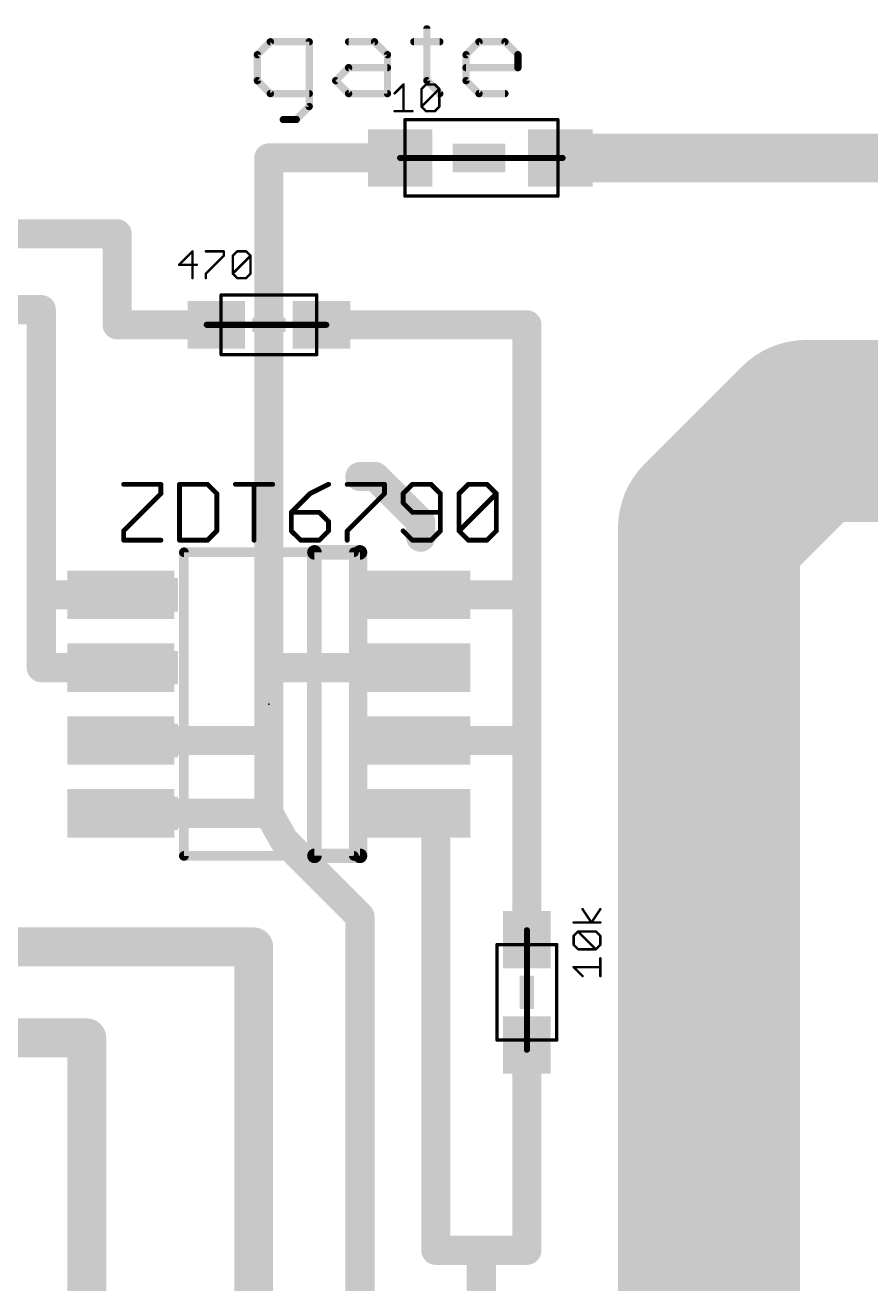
# Model space of a CAD drawing. Extents: x 0 to 165, y -10 to 137.
# Drawn here: x 119.36 to 137.05, y 19.62 to 45.96 of the extents above; entities that cross this region are included whole.
import ezdxf

# ---------------------------------------------------------------- set-up
doc = ezdxf.new("R2010")
doc.units = 0
for name, color, linetype in [('1', 14, 'CONTINUOUS'), ('16', 174, 'CONTINUOUS'), ('21', 251, 'CONTINUOUS'), ('23', 178, 'CONTINUOUS'), ('27', 251, 'CONTINUOUS'), ('48', 251, 'CONTINUOUS'), ('51', 251, 'CONTINUOUS')]:
    doc.layers.add(name, color=color, linetype=linetype)

# ---------------------------------------------------------------- blocks, each defined once
blk = doc.blocks.new('RECT')
blk.add_solid([(-0.5, -0.5), (0.5, -0.5), (-0.5, 0.5), (0.5, 0.5)])

msp = doc.modelspace()

# ---------------------------------------------------------------- linework, layer by layer
at = {"layer": '1'}
for points, const_width in [([(127.7642, 45.882), (127.7642, 44.7974)], 0.1524), ([(124.4899, 45.6109), (124.2187, 45.3397)], 0.1524), ([(125.3034, 45.6109), (124.4899, 45.6109)], 0.1524), ([(125.3034, 44.255), (125.3034, 45.6109)], 0.1524), ([(126.127, 45.6109), (126.6694, 45.6109)], 0.1524), ([(126.6694, 45.6109), (126.9405, 45.3397)], 0.1524), ([(127.493, 45.6109), (128.0353, 45.6109)], 0.1524), ([(128.5845, 45.3397), (128.8556, 45.6109)], 0.1524), ([(128.8556, 45.6109), (129.3979, 45.6109)], 0.1524), ([(129.3979, 45.6109), (129.6691, 45.3397)], 0.1524), ([(124.2187, 45.3397), (124.2187, 44.7974)], 0.1524), ([(126.9405, 45.3397), (126.9405, 44.5262)], 0.1524), ([(128.5845, 44.7974), (128.5845, 45.3397)], 0.1524), ([(129.6691, 45.3397), (129.6691, 45.0685)], 0.1524), ([(125.8559, 44.7974), (126.127, 45.0685)], 0.1524), ([(126.127, 45.0685), (126.9405, 45.0685)], 0.1524), ([(129.6691, 45.0685), (128.5845, 45.0685)], 0.1524), ([(124.2187, 44.7974), (124.4899, 44.5262)], 0.1524), ([(126.127, 44.5262), (125.8559, 44.7974)], 0.1524), ([(127.7642, 44.7974), (128.0353, 44.5262)], 0.1524), ([(128.8556, 44.5262), (128.5845, 44.7974)], 0.1524), ([(124.4899, 44.5262), (125.3034, 44.5262)], 0.1524), ([(126.9405, 44.5262), (126.127, 44.5262)], 0.1524), ([(129.3979, 44.5262), (128.8556, 44.5262)], 0.1524), ([(125.0322, 43.9839), (125.3034, 44.255)], 0.1524), ([(124.761, 43.9839), (125.0322, 43.9839)], 0.1524), ([(124.46, 43.18), (127.205, 43.18)], 0.6096), ([(124.46, 32.512), (124.46, 43.18)], 0.6096), ([(130.555, 43.18), (139.7, 43.18)], 1.016), ([(111.125, 41.5925), (121.285, 41.5925)], 0.6096), ([(121.285, 41.5925), (121.285, 39.6875)], 0.6096), ([(103.8225, 40.005), (119.6975, 40.005)], 0.6096), ([(119.6975, 40.005), (119.6975, 34.036)], 0.6096), ([(121.285, 39.6875), (123.36, 39.6875)], 0.6096), ([(129.8575, 39.6875), (125.56, 39.6875)], 0.6096), ([(129.8575, 34.036), (129.8575, 39.6875)], 0.6096), ([(126.6825, 36.5125), (126.365, 36.5125)], 0.6096), ([(127.635, 35.56), (126.6825, 36.5125)], 0.6096), ([(127.635, 35.2425), (127.635, 35.56)], 0.6096), ([(119.6975, 34.036), (121.3612, 34.036)], 0.6096), ([(119.6975, 34.036), (119.6975, 32.512)], 0.6096), ([(129.8575, 34.036), (127.5588, 34.036)], 0.6096), ([(129.8575, 30.988), (129.8575, 34.036)], 0.6096), ([(119.6975, 32.512), (121.3612, 32.512)], 0.6096), ([(124.46, 32.512), (127.5588, 32.512)], 0.6096), ([(124.46, 30.988), (124.46, 32.512)], 0.6096), ([(124.46, 30.988), (121.3612, 30.988)], 0.6096), ([(124.46, 29.464), (124.46, 30.988)], 0.6096), ([(129.8575, 30.988), (127.5588, 30.988)], 0.6096), ([(129.8575, 26.8175), (129.8575, 30.988)], 0.6096), ([(124.46, 29.464), (121.3612, 29.464)], 0.6096), ([(124.7775, 28.8925), (124.46, 29.464)], 0.6096), ([(127.9525, 29.464), (127.5588, 29.464)], 0.6096), ([(127.9525, 20.32), (127.9525, 29.464)], 0.6096), ([(126.365, 27.305), (124.7775, 28.8925)], 0.6096), ([(126.365, 17.145), (126.365, 27.305)], 0.6096), ([(124.1425, 26.67), (118.11, 26.67)], 0.8128), ([(124.1425, 9.6375), (124.1425, 26.67)], 0.8128), ([(120.65, 24.765), (116.205, 24.765)], 0.8128), ([(120.65, 9.6375), (120.65, 24.765)], 0.8128), ([(129.8575, 20.32), (129.8575, 24.6175)], 0.6096), ([(128.905, 20.32), (127.9525, 20.32)], 0.6096), ([(128.905, 13.6525), (128.905, 20.32)], 0.6096), ([(128.905, 20.32), (129.8575, 20.32)], 0.6096)]:
    msp.add_lwpolyline(points, dxfattribs=dict(at, const_width=const_width))
for points, const_width in [([(127.8023, 45.882, 1), (127.7261, 45.882)], 0.0762), ([(124.4899, 45.649, 1), (124.4899, 45.5728)], 0.0762), ([(124.5168, 45.5839, 1), (124.4629, 45.6378)], 0.0762), ([(125.3415, 45.6109, 1), (125.2653, 45.6109)], 0.0762), ([(125.3034, 45.5728, 1), (125.3034, 45.649)], 0.0762), ([(126.127, 45.649, 1), (126.127, 45.5728)], 0.0762), ([(126.6963, 45.6378, 1), (126.6424, 45.5839)], 0.0762), ([(126.6694, 45.5728, 1), (126.6694, 45.649)], 0.0762), ([(127.493, 45.649, 1), (127.493, 45.5728)], 0.0762), ([(128.0353, 45.5728, 1), (128.0353, 45.649)], 0.0762), ([(128.8556, 45.649, 1), (128.8556, 45.5728)], 0.0762), ([(128.8826, 45.5839, 1), (128.8287, 45.6378)], 0.0762), ([(129.4249, 45.6378, 1), (129.371, 45.5839)], 0.0762), ([(129.3979, 45.5728, 1), (129.3979, 45.649)], 0.0762), ([(124.2568, 45.3397, 1), (124.1806, 45.3397)], 0.0762), ([(124.1918, 45.3666, 1), (124.2456, 45.3128)], 0.0762), ([(126.9786, 45.3397, 1), (126.9024, 45.3397)], 0.0762), ([(126.9136, 45.3128, 1), (126.9675, 45.3666)], 0.0762), ([(128.6225, 45.3397, 1), (128.5464, 45.3397)], 0.0762), ([(128.5575, 45.3666, 1), (128.6114, 45.3128)], 0.0762), ([(129.7072, 45.3397, 1), (129.631, 45.3397)], 0.0762), ([(129.6422, 45.3128, 1), (129.6961, 45.3666)], 0.0762), ([(126.127, 45.1066, 1), (126.127, 45.0304)], 0.0762), ([(126.154, 45.0416, 1), (126.1001, 45.0955)], 0.0762), ([(126.9405, 45.0304, 1), (126.9405, 45.1066)], 0.0762), ([(128.5845, 45.1066, 1), (128.5845, 45.0304)], 0.0762), ([(129.631, 45.0685, 1), (129.7072, 45.0685)], 0.0762), ([(129.6691, 45.0304, 1), (129.6691, 45.1066)], 0.0762), ([(124.2456, 44.8243, 1), (124.1918, 44.7704)], 0.0762), ([(124.1806, 44.7974, 1), (124.2568, 44.7974)], 0.0762), ([(125.8828, 44.8243, 1), (125.8289, 44.7704)], 0.0762), ([(125.8289, 44.8243, 1), (125.8828, 44.7704)], 0.0762), ([(127.7911, 44.8243, 1), (127.7372, 44.7704)], 0.0762), ([(127.7261, 44.7974, 1), (127.8023, 44.7974)], 0.0762), ([(128.6114, 44.8243, 1), (128.5575, 44.7704)], 0.0762), ([(128.5464, 44.7974, 1), (128.6225, 44.7974)], 0.0762), ([(124.4899, 44.5643, 1), (124.4899, 44.4881)], 0.0762), ([(124.4629, 44.4993, 1), (124.5168, 44.5531)], 0.0762), ([(125.3034, 44.4881, 1), (125.3034, 44.5643)], 0.0762), ([(126.127, 44.5643, 1), (126.127, 44.4881)], 0.0762), ([(126.1001, 44.4993, 1), (126.154, 44.5531)], 0.0762), ([(126.9024, 44.5262, 1), (126.9786, 44.5262)], 0.0762), ([(126.9405, 44.4881, 1), (126.9405, 44.5643)], 0.0762), ([(128.0084, 44.4993, 1), (128.0623, 44.5531)], 0.0762), ([(128.8556, 44.5643, 1), (128.8556, 44.4881)], 0.0762), ([(128.8287, 44.4993, 1), (128.8826, 44.5531)], 0.0762), ([(129.3979, 44.4881, 1), (129.3979, 44.5643)], 0.0762), ([(125.2653, 44.255, 1), (125.3415, 44.255)], 0.0762), ([(125.3303, 44.2281, 1), (125.2764, 44.282)], 0.0762), ([(124.761, 44.022, 1), (124.761, 43.9458)], 0.0762), ([(125.0053, 44.0108, 1), (125.0591, 43.9569)], 0.0762), ([(125.0322, 43.9458, 1), (125.0322, 44.022)], 0.0762), ([(124.46, 43.3324, 1), (124.46, 43.0276)], 0.3048), ([(124.6124, 43.18, 1), (124.3076, 43.18)], 0.3048), ([(127.205, 43.0276, 1), (127.205, 43.3324)], 0.3048), ([(130.555, 43.434, 1), (130.555, 42.926)], 0.508), ([(121.4374, 41.5925, 1), (121.1326, 41.5925)], 0.3048), ([(121.285, 41.4401, 1), (121.285, 41.7449)], 0.3048), ([(119.8499, 40.005, 1), (119.5451, 40.005)], 0.3048), ([(119.6975, 39.8526, 1), (119.6975, 40.1574)], 0.3048), ([(121.285, 39.8399, 1), (121.285, 39.5351)], 0.3048), ([(121.1326, 39.6875, 1), (121.4374, 39.6875)], 0.3048), ([(123.36, 39.5351, 1), (123.36, 39.8399)], 0.3048), ([(125.56, 39.8399, 1), (125.56, 39.5351)], 0.3048), ([(130.0099, 39.6875, 1), (129.7051, 39.6875)], 0.3048), ([(129.8575, 39.5351, 1), (129.8575, 39.8399)], 0.3048), ([(126.365, 36.6649, 1), (126.365, 36.3601)], 0.3048), ([(126.7903, 36.6203, 1), (126.5747, 36.4047)], 0.3048), ([(126.6825, 36.3601, 1), (126.6825, 36.6649)], 0.3048), ([(127.7874, 35.56, 1), (127.4826, 35.56)], 0.3048), ([(127.5272, 35.4522, 1), (127.7428, 35.6678)], 0.3048), ([(127.4826, 35.2425, 1), (127.7874, 35.2425)], 0.3048), ([(119.6975, 34.1884, 1), (119.6975, 33.8836)], 0.3048), ([(119.8499, 34.036, 1), (119.5451, 34.036)], 0.3048), ([(121.3612, 33.8836, 1), (121.3612, 34.1884)], 0.3048), ([(127.5588, 34.1884, 1), (127.5588, 33.8836)], 0.3048), ([(130.0099, 34.036, 1), (129.7051, 34.036)], 0.3048), ([(129.8575, 33.8836, 1), (129.8575, 34.1884)], 0.3048), ([(119.5451, 34.036, 1), (119.8499, 34.036)], 0.3048), ([(129.7051, 34.036, 1), (130.0099, 34.036)], 0.3048), ([(119.6975, 32.6644, 1), (119.6975, 32.3596)], 0.3048), ([(119.5451, 32.512, 1), (119.8499, 32.512)], 0.3048), ([(121.3612, 32.3596, 1), (121.3612, 32.6644)], 0.3048), ([(124.46, 32.6644, 1), (124.46, 32.3596)], 0.3048), ([(124.6124, 32.512, 1), (124.3076, 32.512)], 0.3048), ([(124.3076, 32.512, 1), (124.6124, 32.512)], 0.3048), ([(127.5588, 32.3596, 1), (127.5588, 32.6644)], 0.3048), ([(121.3612, 31.1404, 1), (121.3612, 30.8356)], 0.3048), ([(124.6124, 30.988, 1), (124.3076, 30.988)], 0.3048), ([(124.3076, 30.988, 1), (124.6124, 30.988)], 0.3048), ([(124.46, 30.8356, 1), (124.46, 31.1404)], 0.3048), ([(127.5588, 31.1404, 1), (127.5588, 30.8356)], 0.3048), ([(130.0099, 30.988, 1), (129.7051, 30.988)], 0.3048), ([(129.7051, 30.988, 1), (130.0099, 30.988)], 0.3048), ([(129.8575, 30.8356, 1), (129.8575, 31.1404)], 0.3048), ([(121.3612, 29.6164, 1), (121.3612, 29.3116)], 0.3048), ([(124.5932, 29.538, 1), (124.3268, 29.39)], 0.3048), ([(124.46, 29.3116, 1), (124.46, 29.6164)], 0.3048), ([(127.5588, 29.6164, 1), (127.5588, 29.3116)], 0.3048), ([(128.1049, 29.464, 1), (127.8001, 29.464)], 0.3048), ([(127.9525, 29.3116, 1), (127.9525, 29.6164)], 0.3048), ([(124.3076, 29.464, 1), (124.6124, 29.464)], 0.3048), ([(124.8853, 29.0003, 1), (124.6697, 28.7847)], 0.3048), ([(124.6443, 28.8185, 1), (124.9107, 28.9665)], 0.3048), ([(126.5174, 27.305, 1), (126.2126, 27.305)], 0.3048), ([(126.2572, 27.1972, 1), (126.4728, 27.4128)], 0.3048), ([(124.3457, 26.67, 1), (123.9393, 26.67)], 0.4064), ([(124.1425, 26.4668, 1), (124.1425, 26.8732)], 0.4064), ([(129.7051, 26.8175, 1), (130.0099, 26.8175)], 0.3048), ([(120.8532, 24.765, 1), (120.4468, 24.765)], 0.4064), ([(120.65, 24.5618, 1), (120.65, 24.9682)], 0.4064), ([(130.0099, 24.6175, 1), (129.7051, 24.6175)], 0.3048), ([(127.9525, 20.4724, 1), (127.9525, 20.1676)], 0.3048), ([(129.0574, 20.32, 1), (128.7526, 20.32)], 0.3048), ([(128.905, 20.4724, 1), (128.905, 20.1676)], 0.3048), ([(128.905, 20.1676, 1), (128.905, 20.4724)], 0.3048), ([(129.8575, 20.1676, 1), (129.8575, 20.4724)], 0.3048), ([(127.8001, 20.32, 1), (128.1049, 20.32)], 0.3048), ([(129.7051, 20.32, 1), (130.0099, 20.32)], 0.3048)]:
    msp.add_lwpolyline(points, format="xyb", dxfattribs=dict(at, const_width=const_width))
at = {"layer": '16', "const_width": 3.81}
for points in [[(133.6675, 35.4321), (135.7004, 37.465)], [(135.7004, 37.465), (139.7, 37.465)], [(133.6675, 14.605), (133.6675, 35.4321)]]:
    msp.add_lwpolyline(points, dxfattribs=at)
at = {"layer": '16', "const_width": 1.905}
for points in [[(135.7004, 38.4175, 1), (135.7004, 36.5125)], [(136.3739, 36.7915, 1), (135.0269, 38.1385)], [(134.62, 35.4321, 1), (132.715, 35.4321)], [(132.994, 36.1056, 1), (134.341, 34.7586)]]:
    msp.add_lwpolyline(points, format="xyb", dxfattribs=at)
at = {"layer": '21'}
for points, const_width in [([(127.305, 43.98), (130.505, 43.98)], 0.07), ([(130.505, 42.38), (127.305, 42.38)], 0.07), ([(123.46, 40.3125), (125.46, 40.3125)], 0.07), ([(123.16, 39.6875), (125.66, 39.6875)], 0.127), ([(125.46, 39.0625), (123.46, 39.0625)], 0.07), ([(122.682, 28.573), (122.682, 34.927)], 0.2032), ([(122.682, 34.927), (126.238, 34.927)], 0.2032), ([(126.238, 34.927), (126.238, 28.573)], 0.2032), ([(126.238, 28.573), (122.682, 28.573)], 0.2032), ([(129.8575, 27.0175), (129.8575, 24.5175)], 0.127), ([(129.2325, 24.7175), (129.2325, 26.7175)], 0.07), ([(130.4825, 26.7175), (130.4825, 24.7175)], 0.07)]:
    msp.add_lwpolyline(points, dxfattribs=dict(at, const_width=const_width))
for points, const_width in [([(127.305, 43.9975, 1), (127.305, 43.9625)], 0.035), ([(130.505, 43.9625, 1), (130.505, 43.9975)], 0.035), ([(127.305, 42.3975, 1), (127.305, 42.3625)], 0.035), ([(130.505, 42.3625, 1), (130.505, 42.3975)], 0.035), ([(123.46, 40.33, 1), (123.46, 40.295)], 0.035), ([(125.46, 40.295, 1), (125.46, 40.33)], 0.035), ([(123.16, 39.7193, 1), (123.16, 39.6557)], 0.0635), ([(125.66, 39.6557, 1), (125.66, 39.7193)], 0.0635), ([(123.46, 39.08, 1), (123.46, 39.045)], 0.035), ([(125.46, 39.045, 1), (125.46, 39.08)], 0.035), ([(122.7328, 34.927, 1), (122.6312, 34.927)], 0.1016), ([(122.682, 34.9778, 1), (122.682, 34.8762)], 0.1016), ([(126.2888, 34.927, 1), (126.1872, 34.927)], 0.1016), ([(126.238, 34.8762, 1), (126.238, 34.9778)], 0.1016), ([(122.682, 28.6238, 1), (122.682, 28.5222)], 0.1016), ([(122.6312, 28.573, 1), (122.7328, 28.573)], 0.1016), ([(126.1872, 28.573, 1), (126.2888, 28.573)], 0.1016), ([(126.238, 28.5222, 1), (126.238, 28.6238)], 0.1016), ([(129.8893, 27.0175, 1), (129.8258, 27.0175)], 0.0635), ([(129.25, 26.7175, 1), (129.215, 26.7175)], 0.035), ([(130.5, 26.7175, 1), (130.465, 26.7175)], 0.035), ([(129.215, 24.7175, 1), (129.25, 24.7175)], 0.035), ([(129.8258, 24.5175, 1), (129.8893, 24.5175)], 0.0635), ([(130.465, 24.7175, 1), (130.5, 24.7175)], 0.035)]:
    msp.add_lwpolyline(points, format="xyb", dxfattribs=dict(at, const_width=const_width))
at = {"layer": '23'}
for p in [(128.905, 43.18), (124.46, 39.6875), (124.46, 31.75), (129.8575, 25.7175)]:
    msp.add_point(p, dxfattribs=at)
at = {"layer": '27'}
for points, const_width in [([(127.0904, 44.5308), (127.2768, 44.7172)], 0.0508), ([(127.2768, 44.7172), (127.2768, 44.1579)], 0.0508), ([(127.6517, 44.624), (127.7449, 44.7172)], 0.0508), ([(127.6517, 44.2511), (127.6517, 44.624)], 0.0508), ([(127.6517, 44.2511), (128.0246, 44.624)], 0.0508), ([(127.7449, 44.7172), (127.9313, 44.7172)], 0.0508), ([(127.9313, 44.7172), (128.0246, 44.624)], 0.0508), ([(128.0246, 44.624), (128.0246, 44.2511)], 0.0508), ([(127.7449, 44.1579), (127.6517, 44.2511)], 0.0508), ([(128.0246, 44.2511), (127.9313, 44.1579)], 0.0508), ([(127.0904, 44.1579), (127.4633, 44.1579)], 0.0508), ([(127.9313, 44.1579), (127.7449, 44.1579)], 0.0508), ([(122.86, 41.2247), (122.5804, 40.945)], 0.0508), ([(122.86, 40.6654), (122.86, 41.2247)], 0.0508), ([(123.1417, 41.2247), (123.5146, 41.2247)], 0.0508), ([(123.5146, 41.1315), (123.1417, 40.7586)], 0.0508), ([(123.5146, 41.2247), (123.5146, 41.1315)], 0.0508), ([(123.703, 41.1315), (123.7962, 41.2247)], 0.0508), ([(123.703, 40.7586), (123.703, 41.1315)], 0.0508), ([(123.703, 40.7586), (124.0759, 41.1315)], 0.0508), ([(123.7962, 41.2247), (123.9827, 41.2247)], 0.0508), ([(123.9827, 41.2247), (124.0759, 41.1315)], 0.0508), ([(124.0759, 41.1315), (124.0759, 40.7586)], 0.0508), ([(122.5804, 40.945), (122.9533, 40.945)], 0.0508), ([(123.1417, 40.7586), (123.1417, 40.6654)], 0.0508), ([(123.7962, 40.6654), (123.703, 40.7586)], 0.0508), ([(123.9827, 40.6654), (123.7962, 40.6654)], 0.0508), ([(124.0759, 40.7586), (123.9827, 40.6654)], 0.0508), ([(121.4208, 36.3494), (122.2004, 36.3494)], 0.1016), ([(122.2004, 36.3494), (122.2004, 36.1545)], 0.1016), ([(122.5902, 36.3494), (122.5902, 35.18)], 0.1016), ([(123.1749, 36.3494), (122.5902, 36.3494)], 0.1016), ([(123.3698, 36.1545), (123.1749, 36.3494)], 0.1016), ([(123.7596, 36.3494), (124.5392, 36.3494)], 0.1016), ([(124.1494, 35.18), (124.1494, 36.3494)], 0.1016), ([(125.7086, 36.3494), (125.3188, 36.1545)], 0.1016), ([(126.0984, 36.3494), (126.878, 36.3494)], 0.1016), ([(126.878, 36.3494), (126.878, 36.1545)], 0.1016), ([(127.4627, 36.3494), (127.2678, 36.1545)], 0.1016), ([(127.8525, 36.3494), (127.4627, 36.3494)], 0.1016), ([(128.0474, 36.1545), (127.8525, 36.3494)], 0.1016), ([(128.4372, 36.1545), (128.6321, 36.3494)], 0.1016), ([(128.6321, 36.3494), (129.0219, 36.3494)], 0.1016), ([(129.0219, 36.3494), (129.2168, 36.1545)], 0.1016), ([(122.2004, 36.1545), (121.4208, 35.3749)], 0.1016), ([(123.3698, 35.3749), (123.3698, 36.1545)], 0.1016), ([(125.3188, 36.1545), (124.929, 35.7647)], 0.1016), ([(126.878, 36.1545), (126.0984, 35.3749)], 0.1016), ([(127.2678, 36.1545), (127.2678, 35.9596)], 0.1016), ([(128.0474, 35.3749), (128.0474, 36.1545)], 0.1016), ([(128.4372, 35.3749), (128.4372, 36.1545)], 0.1016), ([(128.4372, 35.3749), (129.2168, 36.1545)], 0.1016), ([(129.2168, 36.1545), (129.2168, 35.3749)], 0.1016), ([(127.2678, 35.9596), (127.4627, 35.7647)], 0.1016), ([(124.929, 35.7647), (124.929, 35.3749)], 0.1016), ([(125.5137, 35.7647), (124.929, 35.7647)], 0.1016), ([(125.7086, 35.5698), (125.5137, 35.7647)], 0.1016), ([(125.7086, 35.3749), (125.7086, 35.5698)], 0.1016), ([(127.4627, 35.7647), (128.0474, 35.7647)], 0.1016), ([(121.4208, 35.3749), (121.4208, 35.18)], 0.1016), ([(123.1749, 35.18), (123.3698, 35.3749)], 0.1016), ([(124.929, 35.3749), (125.1239, 35.18)], 0.1016), ([(125.5137, 35.18), (125.7086, 35.3749)], 0.1016), ([(126.0984, 35.3749), (126.0984, 35.18)], 0.1016), ([(127.2678, 35.3749), (127.4627, 35.18)], 0.1016), ([(127.8525, 35.18), (128.0474, 35.3749)], 0.1016), ([(128.6321, 35.18), (128.4372, 35.3749)], 0.1016), ([(129.2168, 35.3749), (129.0219, 35.18)], 0.1016), ([(121.4208, 35.18), (122.2004, 35.18)], 0.1016), ([(122.5902, 35.18), (123.1749, 35.18)], 0.1016), ([(125.1239, 35.18), (125.5137, 35.18)], 0.1016), ([(127.4627, 35.18), (127.8525, 35.18)], 0.1016), ([(129.0219, 35.18), (128.6321, 35.18)], 0.1016), ([(131.2078, 27.1801), (131.0214, 27.4598)], 0.0508), ([(131.3942, 27.4598), (131.2078, 27.1801)], 0.0508), ([(131.3942, 27.1801), (130.8349, 27.1801)], 0.0508), ([(130.8349, 26.8985), (130.9281, 26.9917)], 0.0508), ([(130.8349, 26.712), (130.8349, 26.8985)], 0.0508), ([(130.9281, 26.9917), (131.301, 26.9917)], 0.0508), ([(131.301, 26.6188), (130.9281, 26.9917)], 0.0508), ([(131.301, 26.9917), (131.3942, 26.8985)], 0.0508), ([(131.3942, 26.8985), (131.3942, 26.712)], 0.0508), ([(130.9281, 26.6188), (130.8349, 26.712)], 0.0508), ([(131.301, 26.6188), (130.9281, 26.6188)], 0.0508), ([(131.3942, 26.712), (131.301, 26.6188)], 0.0508), ([(131.3942, 26.0575), (131.3942, 26.4304)], 0.0508), ([(131.0214, 26.0575), (130.8349, 26.2439)], 0.0508), ([(130.8349, 26.2439), (131.3942, 26.2439)], 0.0508)]:
    msp.add_lwpolyline(points, dxfattribs=dict(at, const_width=const_width))
for points, const_width in [([(127.0814, 44.5397, 1), (127.0994, 44.5218)], 0.0254), ([(127.2895, 44.7172, 1), (127.2641, 44.7172)], 0.0254), ([(127.2858, 44.7082, 1), (127.2678, 44.7262)], 0.0254), ([(127.6644, 44.624, 1), (127.639, 44.624)], 0.0254), ([(127.6427, 44.6329, 1), (127.6607, 44.615)], 0.0254), ([(127.7449, 44.7299, 1), (127.7449, 44.7045)], 0.0254), ([(127.7539, 44.7082, 1), (127.7359, 44.7262)], 0.0254), ([(127.9403, 44.7262, 1), (127.9224, 44.7082)], 0.0254), ([(127.9313, 44.7045, 1), (127.9313, 44.7299)], 0.0254), ([(128.0373, 44.624, 1), (128.0119, 44.624)], 0.0254), ([(128.0335, 44.615, 1), (128.0156, 44.6329)], 0.0254), ([(128.0156, 44.615, 1), (128.0335, 44.6329)], 0.0254), ([(127.6607, 44.2601, 1), (127.6427, 44.2421)], 0.0254), ([(127.6427, 44.2601, 1), (127.6607, 44.2421)], 0.0254), ([(127.639, 44.2511, 1), (127.6644, 44.2511)], 0.0254), ([(128.0119, 44.2511, 1), (128.0373, 44.2511)], 0.0254), ([(128.0335, 44.2421, 1), (128.0156, 44.2601)], 0.0254), ([(127.0904, 44.1706, 1), (127.0904, 44.1452)], 0.0254), ([(127.2641, 44.1579, 1), (127.2895, 44.1579)], 0.0254), ([(127.4633, 44.1452, 1), (127.4633, 44.1706)], 0.0254), ([(127.7449, 44.1706, 1), (127.7449, 44.1452)], 0.0254), ([(127.7359, 44.1489, 1), (127.7539, 44.1669)], 0.0254), ([(127.9224, 44.1669, 1), (127.9403, 44.1489)], 0.0254), ([(127.9313, 44.1452, 1), (127.9313, 44.1706)], 0.0254), ([(122.8727, 41.2247, 1), (122.8473, 41.2247)], 0.0254), ([(122.869, 41.2157, 1), (122.8511, 41.2337)], 0.0254), ([(123.1417, 41.2374, 1), (123.1417, 41.212)], 0.0254), ([(123.5273, 41.2247, 1), (123.5019, 41.2247)], 0.0254), ([(123.5019, 41.1315, 1), (123.5273, 41.1315)], 0.0254), ([(123.5235, 41.1225, 1), (123.5056, 41.1404)], 0.0254), ([(123.5146, 41.212, 1), (123.5146, 41.2374)], 0.0254), ([(123.7157, 41.1315, 1), (123.6903, 41.1315)], 0.0254), ([(123.694, 41.1404, 1), (123.712, 41.1225)], 0.0254), ([(123.7962, 41.2374, 1), (123.7962, 41.212)], 0.0254), ([(123.8052, 41.2157, 1), (123.7873, 41.2337)], 0.0254), ([(123.9916, 41.2337, 1), (123.9737, 41.2157)], 0.0254), ([(123.9827, 41.212, 1), (123.9827, 41.2374)], 0.0254), ([(124.0886, 41.1315, 1), (124.0632, 41.1315)], 0.0254), ([(124.0848, 41.1225, 1), (124.0669, 41.1404)], 0.0254), ([(124.0669, 41.1225, 1), (124.0848, 41.1404)], 0.0254), ([(122.5804, 40.9577, 1), (122.5804, 40.9323)], 0.0254), ([(122.5714, 40.954, 1), (122.5894, 40.9361)], 0.0254), ([(122.9533, 40.9323, 1), (122.9533, 40.9577)], 0.0254), ([(122.8473, 40.6654, 1), (122.8727, 40.6654)], 0.0254), ([(123.1544, 40.7586, 1), (123.129, 40.7586)], 0.0254), ([(123.1327, 40.7676, 1), (123.1507, 40.7496)], 0.0254), ([(123.129, 40.6654, 1), (123.1544, 40.6654)], 0.0254), ([(123.712, 40.7676, 1), (123.694, 40.7496)], 0.0254), ([(123.694, 40.7676, 1), (123.712, 40.7496)], 0.0254), ([(123.6903, 40.7586, 1), (123.7157, 40.7586)], 0.0254), ([(123.7962, 40.6781, 1), (123.7962, 40.6527)], 0.0254), ([(123.7873, 40.6564, 1), (123.8052, 40.6744)], 0.0254), ([(123.9737, 40.6744, 1), (123.9916, 40.6564)], 0.0254), ([(123.9827, 40.6527, 1), (123.9827, 40.6781)], 0.0254), ([(124.0632, 40.7586, 1), (124.0886, 40.7586)], 0.0254), ([(124.0848, 40.7496, 1), (124.0669, 40.7676)], 0.0254), ([(121.4208, 36.3748, 1), (121.4208, 36.324)], 0.0508), ([(122.2258, 36.3494, 1), (122.175, 36.3494)], 0.0508), ([(122.2004, 36.324, 1), (122.2004, 36.3748)], 0.0508), ([(122.6156, 36.3494, 1), (122.5648, 36.3494)], 0.0508), ([(122.5902, 36.3748, 1), (122.5902, 36.324)], 0.0508), ([(123.1929, 36.3674, 1), (123.1569, 36.3314)], 0.0508), ([(123.1749, 36.324, 1), (123.1749, 36.3748)], 0.0508), ([(123.7596, 36.3748, 1), (123.7596, 36.324)], 0.0508), ([(124.1748, 36.3494, 1), (124.124, 36.3494)], 0.0508), ([(124.5392, 36.324, 1), (124.5392, 36.3748)], 0.0508), ([(125.7199, 36.3267, 1), (125.6972, 36.3721)], 0.0508), ([(126.0984, 36.3748, 1), (126.0984, 36.324)], 0.0508), ([(126.9034, 36.3494, 1), (126.8526, 36.3494)], 0.0508), ([(126.878, 36.324, 1), (126.878, 36.3748)], 0.0508), ([(127.4627, 36.3748, 1), (127.4627, 36.324)], 0.0508), ([(127.4806, 36.3314, 1), (127.4447, 36.3674)], 0.0508), ([(127.8704, 36.3674, 1), (127.8345, 36.3314)], 0.0508), ([(127.8525, 36.324, 1), (127.8525, 36.3748)], 0.0508), ([(128.6321, 36.3748, 1), (128.6321, 36.324)], 0.0508), ([(128.65, 36.3314, 1), (128.6141, 36.3674)], 0.0508), ([(129.0398, 36.3674, 1), (129.0039, 36.3314)], 0.0508), ([(129.0219, 36.324, 1), (129.0219, 36.3748)], 0.0508), ([(122.175, 36.1545, 1), (122.2258, 36.1545)], 0.0508), ([(122.2184, 36.1365, 1), (122.1824, 36.1725)], 0.0508), ([(123.3952, 36.1545, 1), (123.3444, 36.1545)], 0.0508), ([(123.3518, 36.1365, 1), (123.3878, 36.1725)], 0.0508), ([(125.3074, 36.1772, 1), (125.3301, 36.1318)], 0.0508), ([(125.3367, 36.1365, 1), (125.3008, 36.1725)], 0.0508), ([(126.8526, 36.1545, 1), (126.9034, 36.1545)], 0.0508), ([(126.8959, 36.1365, 1), (126.86, 36.1725)], 0.0508), ([(127.2498, 36.1725, 1), (127.2857, 36.1365)], 0.0508), ([(127.2932, 36.1545, 1), (127.2424, 36.1545)], 0.0508), ([(128.0728, 36.1545, 1), (128.022, 36.1545)], 0.0508), ([(128.0294, 36.1365, 1), (128.0653, 36.1725)], 0.0508), ([(128.4192, 36.1725, 1), (128.4551, 36.1365)], 0.0508), ([(128.4626, 36.1545, 1), (128.4118, 36.1545)], 0.0508), ([(129.2422, 36.1545, 1), (129.1914, 36.1545)], 0.0508), ([(129.2347, 36.1365, 1), (129.1988, 36.1725)], 0.0508), ([(129.1988, 36.1365, 1), (129.2347, 36.1725)], 0.0508), ([(127.2857, 35.9776, 1), (127.2498, 35.9416)], 0.0508), ([(127.2424, 35.9596, 1), (127.2932, 35.9596)], 0.0508), ([(124.911, 35.7827, 1), (124.947, 35.7467)], 0.0508), ([(124.9544, 35.7647, 1), (124.9036, 35.7647)], 0.0508), ([(124.929, 35.7901, 1), (124.929, 35.7393)], 0.0508), ([(125.5316, 35.7827, 1), (125.4957, 35.7467)], 0.0508), ([(125.5137, 35.7393, 1), (125.5137, 35.7901)], 0.0508), ([(125.734, 35.5698, 1), (125.6832, 35.5698)], 0.0508), ([(125.6906, 35.5518, 1), (125.7265, 35.5878)], 0.0508), ([(127.4627, 35.7901, 1), (127.4627, 35.7393)], 0.0508), ([(127.4447, 35.7467, 1), (127.4806, 35.7827)], 0.0508), ([(128.0474, 35.7393, 1), (128.0474, 35.7901)], 0.0508), ([(121.4028, 35.3929, 1), (121.4388, 35.3569)], 0.0508), ([(121.4462, 35.3749, 1), (121.3954, 35.3749)], 0.0508), ([(123.3444, 35.3749, 1), (123.3952, 35.3749)], 0.0508), ([(123.3878, 35.3569, 1), (123.3518, 35.3929)], 0.0508), ([(124.947, 35.3929, 1), (124.911, 35.3569)], 0.0508), ([(124.9036, 35.3749, 1), (124.9544, 35.3749)], 0.0508), ([(125.6832, 35.3749, 1), (125.734, 35.3749)], 0.0508), ([(125.7265, 35.3569, 1), (125.6906, 35.3929)], 0.0508), ([(126.0804, 35.3929, 1), (126.1163, 35.3569)], 0.0508), ([(126.1238, 35.3749, 1), (126.073, 35.3749)], 0.0508), ([(127.2857, 35.3929, 1), (127.2498, 35.3569)], 0.0508), ([(128.022, 35.3749, 1), (128.0728, 35.3749)], 0.0508), ([(128.0653, 35.3569, 1), (128.0294, 35.3929)], 0.0508), ([(128.4551, 35.3929, 1), (128.4192, 35.3569)], 0.0508), ([(128.4192, 35.3929, 1), (128.4551, 35.3569)], 0.0508), ([(128.4118, 35.3749, 1), (128.4626, 35.3749)], 0.0508), ([(129.1914, 35.3749, 1), (129.2422, 35.3749)], 0.0508), ([(129.2347, 35.3569, 1), (129.1988, 35.3929)], 0.0508), ([(121.4208, 35.2054, 1), (121.4208, 35.1546)], 0.0508), ([(121.3954, 35.18, 1), (121.4462, 35.18)], 0.0508), ([(122.2004, 35.1546, 1), (122.2004, 35.2054)], 0.0508), ([(122.5902, 35.2054, 1), (122.5902, 35.1546)], 0.0508), ([(122.5648, 35.18, 1), (122.6156, 35.18)], 0.0508), ([(123.1569, 35.198, 1), (123.1929, 35.162)], 0.0508), ([(123.1749, 35.1546, 1), (123.1749, 35.2054)], 0.0508), ([(124.124, 35.18, 1), (124.1748, 35.18)], 0.0508), ([(125.1239, 35.2054, 1), (125.1239, 35.1546)], 0.0508), ([(125.1059, 35.162, 1), (125.1418, 35.198)], 0.0508), ([(125.4957, 35.198, 1), (125.5316, 35.162)], 0.0508), ([(125.5137, 35.1546, 1), (125.5137, 35.2054)], 0.0508), ([(126.073, 35.18, 1), (126.1238, 35.18)], 0.0508), ([(127.4627, 35.2054, 1), (127.4627, 35.1546)], 0.0508), ([(127.4447, 35.162, 1), (127.4806, 35.198)], 0.0508), ([(127.8345, 35.198, 1), (127.8704, 35.162)], 0.0508), ([(127.8525, 35.1546, 1), (127.8525, 35.2054)], 0.0508), ([(128.6321, 35.2054, 1), (128.6321, 35.1546)], 0.0508), ([(128.6141, 35.162, 1), (128.65, 35.198)], 0.0508), ([(129.0039, 35.198, 1), (129.0398, 35.162)], 0.0508), ([(129.0219, 35.1546, 1), (129.0219, 35.2054)], 0.0508), ([(131.0319, 27.4668, 1), (131.0108, 27.4527)], 0.0254), ([(131.4048, 27.4527, 1), (131.3836, 27.4668)], 0.0254), ([(130.8349, 27.1928, 1), (130.8349, 27.1674)], 0.0254), ([(131.1972, 27.1872, 1), (131.2183, 27.1731)], 0.0254), ([(131.1972, 27.1731, 1), (131.2183, 27.1872)], 0.0254), ([(131.3942, 27.1674, 1), (131.3942, 27.1928)], 0.0254), ([(130.8476, 26.8985, 1), (130.8222, 26.8985)], 0.0254), ([(130.8259, 26.9074, 1), (130.8439, 26.8895)], 0.0254), ([(130.9281, 27.0044, 1), (130.9281, 26.979)], 0.0254), ([(130.9371, 27.0007, 1), (130.9192, 26.9827)], 0.0254), ([(130.9371, 26.9827, 1), (130.9192, 27.0007)], 0.0254), ([(131.31, 27.0007, 1), (131.292, 26.9827)], 0.0254), ([(131.301, 26.979, 1), (131.301, 27.0044)], 0.0254), ([(131.4069, 26.8985, 1), (131.3815, 26.8985)], 0.0254), ([(131.3852, 26.8895, 1), (131.4032, 26.9074)], 0.0254), ([(130.8439, 26.721, 1), (130.8259, 26.7031)], 0.0254), ([(130.8222, 26.712, 1), (130.8476, 26.712)], 0.0254), ([(130.9281, 26.6315, 1), (130.9281, 26.6061)], 0.0254), ([(130.9192, 26.6098, 1), (130.9371, 26.6278)], 0.0254), ([(131.292, 26.6278, 1), (131.31, 26.6098)], 0.0254), ([(131.292, 26.6098, 1), (131.31, 26.6278)], 0.0254), ([(131.301, 26.6061, 1), (131.301, 26.6315)], 0.0254), ([(131.3815, 26.712, 1), (131.4069, 26.712)], 0.0254), ([(131.4032, 26.7031, 1), (131.3852, 26.721)], 0.0254), ([(131.4069, 26.4304, 1), (131.3815, 26.4304)], 0.0254), ([(130.8439, 26.2529, 1), (130.8259, 26.235)], 0.0254), ([(130.8349, 26.2566, 1), (130.8349, 26.2312)], 0.0254), ([(131.0124, 26.0485, 1), (131.0303, 26.0665)], 0.0254), ([(131.3942, 26.2312, 1), (131.3942, 26.2566)], 0.0254), ([(131.3815, 26.0575, 1), (131.4069, 26.0575)], 0.0254)]:
    msp.add_lwpolyline(points, format="xyb", dxfattribs=dict(at, const_width=const_width))
at = {"layer": '48', "const_width": 0.3048}
for points in [[(125.4125, 28.575), (125.4125, 34.925)], [(125.4125, 34.925), (126.365, 34.925)], [(126.365, 34.925), (126.365, 28.575)], [(126.365, 28.575), (125.4125, 28.575)]]:
    msp.add_lwpolyline(points, dxfattribs=at)
at = {"layer": '48', "const_width": 0.1524}
for points in [[(125.4887, 34.925, 1), (125.3363, 34.925)], [(125.4125, 35.0012, 1), (125.4125, 34.8488)], [(126.4412, 34.925, 1), (126.2888, 34.925)], [(126.365, 34.8488, 1), (126.365, 35.0012)], [(125.4125, 28.6512, 1), (125.4125, 28.4988)], [(126.365, 28.4988, 1), (126.365, 28.6512)], [(125.3363, 28.575, 1), (125.4887, 28.575)], [(126.2888, 28.575, 1), (126.4412, 28.575)]]:
    msp.add_lwpolyline(points, format="xyb", dxfattribs=at)
at = {"layer": '51'}
for points, const_width in [([(127.305, 42.38), (127.305, 43.98)], 0.07), ([(130.505, 43.98), (130.505, 42.38)], 0.07), ([(127.205, 43.18), (130.605, 43.18)], 0.127), ([(123.46, 39.0625), (123.46, 40.3125)], 0.07), ([(125.46, 40.3125), (125.46, 39.0625)], 0.07), ([(123.36, 39.6875), (125.56, 39.6875)], 0.127), ([(129.8575, 26.8175), (129.8575, 24.6175)], 0.127), ([(129.2325, 26.7175), (130.4825, 26.7175)], 0.07), ([(130.4825, 24.7175), (129.2325, 24.7175)], 0.07)]:
    msp.add_lwpolyline(points, dxfattribs=dict(at, const_width=const_width))
for points, const_width in [([(127.3225, 43.98, 1), (127.2875, 43.98)], 0.035), ([(130.5225, 43.98, 1), (130.4875, 43.98)], 0.035), ([(127.205, 43.2118, 1), (127.205, 43.1482)], 0.0635), ([(130.605, 43.1482, 1), (130.605, 43.2118)], 0.0635), ([(127.2875, 42.38, 1), (127.3225, 42.38)], 0.035), ([(130.4875, 42.38, 1), (130.5225, 42.38)], 0.035), ([(123.4775, 40.3125, 1), (123.4425, 40.3125)], 0.035), ([(125.4775, 40.3125, 1), (125.4425, 40.3125)], 0.035), ([(123.36, 39.7193, 1), (123.36, 39.6557)], 0.0635), ([(125.56, 39.6557, 1), (125.56, 39.7193)], 0.0635), ([(123.4425, 39.0625, 1), (123.4775, 39.0625)], 0.035), ([(125.4425, 39.0625, 1), (125.4775, 39.0625)], 0.035), ([(129.8893, 26.8175, 1), (129.8258, 26.8175)], 0.0635), ([(129.2325, 26.735, 1), (129.2325, 26.7)], 0.035), ([(130.4825, 26.7, 1), (130.4825, 26.735)], 0.035), ([(129.2325, 24.735, 1), (129.2325, 24.7)], 0.035), ([(129.8258, 24.6175, 1), (129.8893, 24.6175)], 0.0635), ([(130.4825, 24.7, 1), (130.4825, 24.735)], 0.035)]:
    msp.add_lwpolyline(points, format="xyb", dxfattribs=dict(at, const_width=const_width))

# ---------------------------------------------------------------- block references
at = {"layer": '1', "xscale": 1.35, "yscale": 1.2}
for p in [(127.205, 43.18), (130.555, 43.18)]:
    msp.add_blockref('RECT', p, dxfattribs=at)
at = {"layer": '1', "xscale": 1.2}
for p in [(123.36, 39.6875), (125.56, 39.6875)]:
    msp.add_blockref('RECT', p, dxfattribs=at)
at = {"layer": '1', "xscale": 1.016, "yscale": 2.2352, "rotation": 270}
for p in [(121.3612, 34.036), (127.5588, 34.036), (121.3612, 32.512), (127.5588, 32.512), (121.3612, 30.988), (127.5588, 30.988), (121.3612, 29.464), (127.5588, 29.464)]:
    msp.add_blockref('RECT', p, dxfattribs=at)
at = {"layer": '1', "xscale": 1.2, "rotation": 270}
for p in [(129.8575, 26.8175), (129.8575, 24.6175)]:
    msp.add_blockref('RECT', p, dxfattribs=at)
at = {"layer": '21'}
for p, xscale, yscale in [((128.855, 43.18), 1.1, 0.6), ((124.46, 39.6875), 0.7, 0.3)]:
    msp.add_blockref('RECT', p, dxfattribs=dict(at, xscale=xscale, yscale=yscale))
at = {"layer": '21', "xscale": 0.7, "yscale": 0.3, "rotation": 270}
msp.add_blockref('RECT', (129.8575, 25.7175), dxfattribs=at)
at = {"layer": '51', "xscale": 0.7, "yscale": 1.75, "rotation": 270}
for p in [(121.685, 34.036), (127.235, 34.036), (121.685, 32.512), (127.235, 32.512), (121.685, 30.988), (127.235, 30.988), (121.685, 29.464), (127.235, 29.464)]:
    msp.add_blockref('RECT', p, dxfattribs=at)

doc.saveas('drawing.dxf')
